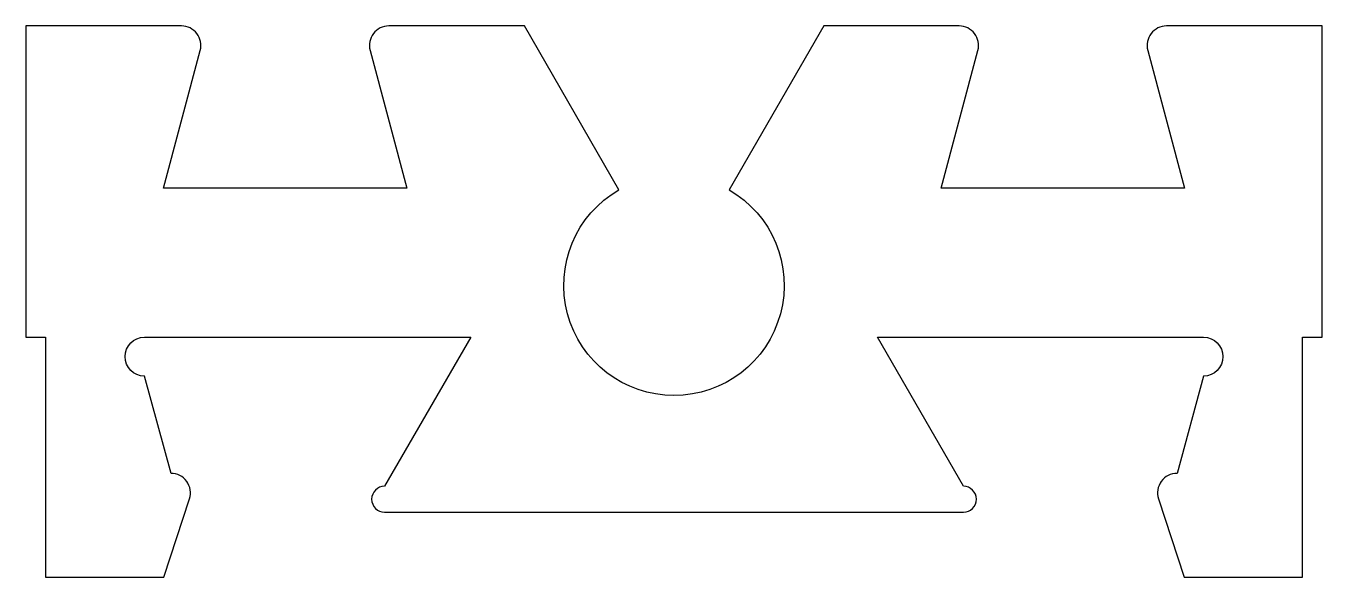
# Model space of a CAD drawing. Extents: x 280.2 to 300.2, y 377.5 to 386.
import ezdxf

# ---------------------------------------------------------------- set-up
doc = ezdxf.new("R2010")
doc.units = 0
doc.layers.add('ERCAN', color=220, linetype='CONTINUOUS')

msp = doc.modelspace()

# ---------------------------------------------------------------- linework, layer by layer
at = {"layer": 'ERCAN', "color": 0}
msp.add_lwpolyline([(294.314, 383.51), (294.883, 385.633, 0.493145), (294.593, 386.01), (292.503, 386.01), (291.043, 383.483, -3.732051), (289.343, 383.483), (287.884, 386.01), (285.793, 386.01, 0.493145), (285.504, 385.633), (286.072, 383.51), (282.314, 383.51), (282.883, 385.633, 0.493145), (282.593, 386.01), (280.193, 386.01), (280.193, 381.21), (280.493, 381.21), (280.493, 377.51), (282.323, 377.51), (282.717, 378.717, 0.509937), (282.432, 379.11), (282.023, 380.61, -1), (282.023, 381.21), (287.056, 381.21), (285.728, 378.91, 1), (285.728, 378.51), (294.659, 378.51, 1), (294.659, 378.91), (293.331, 381.21), (298.364, 381.21, -1), (298.364, 380.61), (297.955, 379.11, 0.509937), (297.67, 378.717), (298.064, 377.51), (299.893, 377.51), (299.893, 381.21), (300.193, 381.21), (300.193, 386.01), (297.793, 386.01, 0.493145), (297.504, 385.633), (298.072, 383.51)], format="xyb", close=True, dxfattribs=at)

doc.saveas('drawing.dxf')
